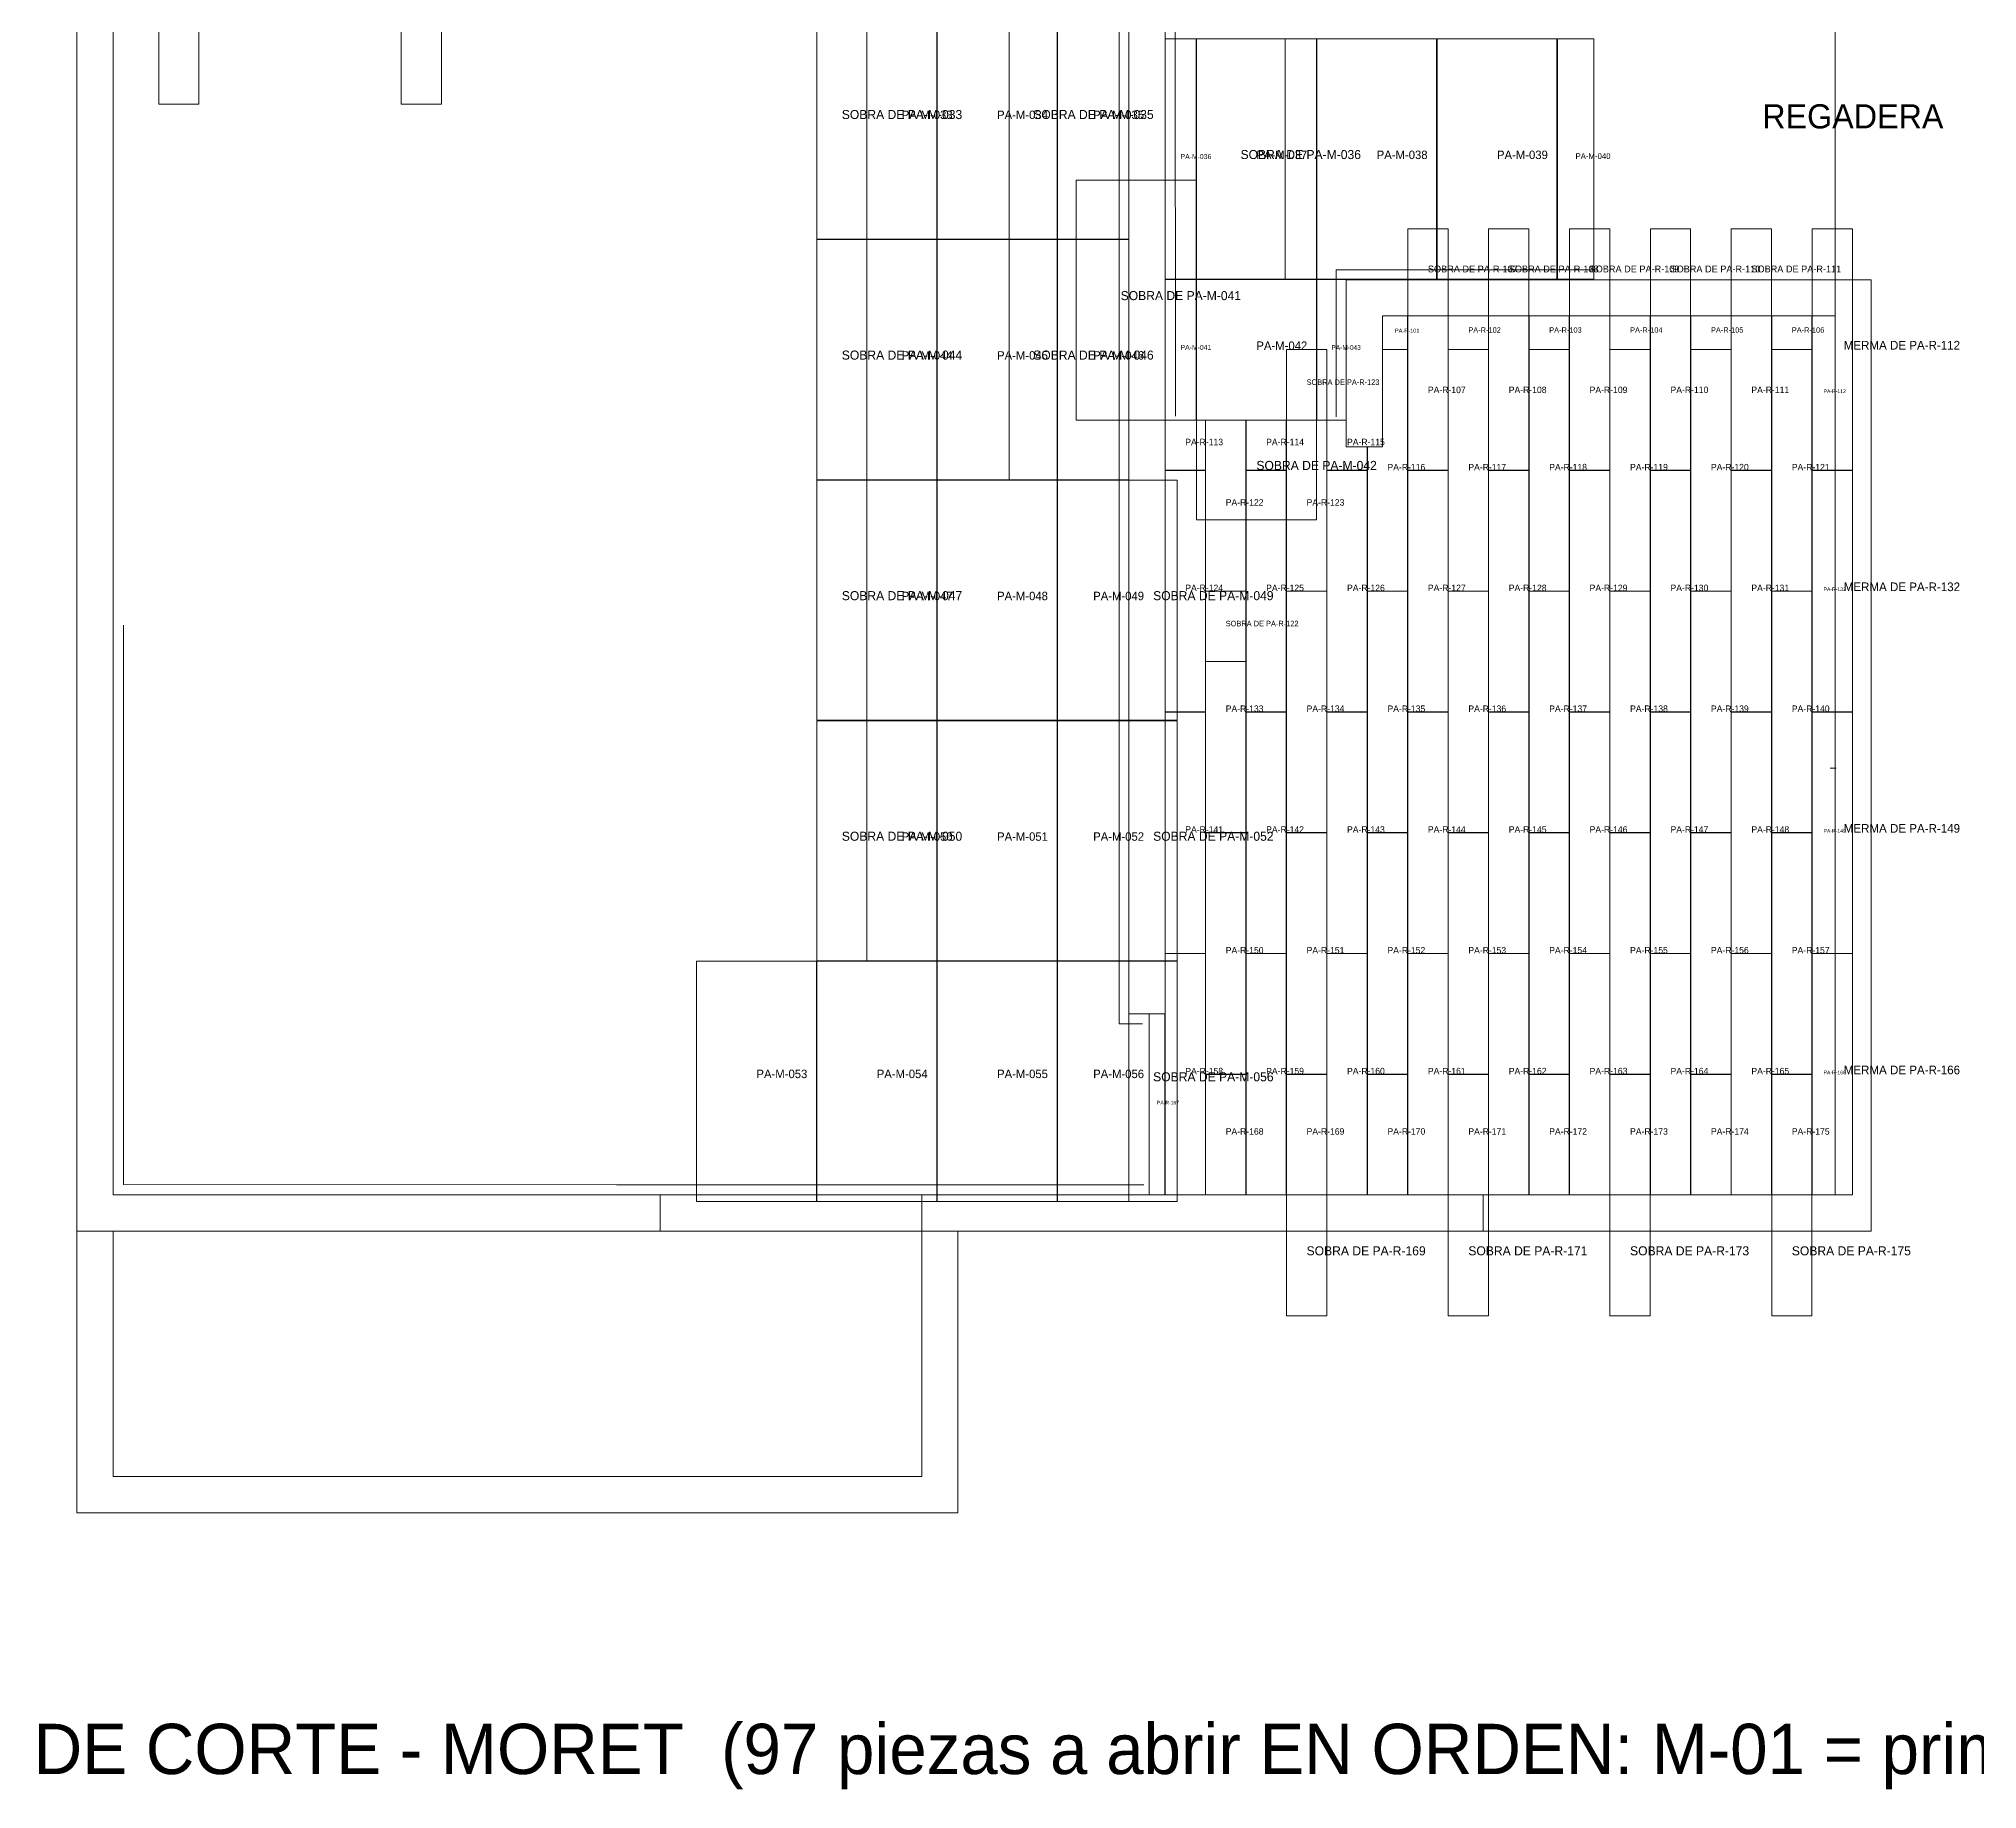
# Model space of a CAD drawing. Header units: metres. Extents: x 272.3 to 354.7, y -132.1 to -56.9.
# Drawn here: x 282.46 to 292.1, y -73.65 to -64.94 of the extents above; entities that cross this region are included whole.
import ezdxf

# ---------------------------------------------------------------- set-up
doc = ezdxf.new("R2010")
doc.units = ezdxf.units.M
for name, color, linetype, lineweight, plot in [('ETIQUETAS', 7, 'Continuous', 0, False), ('MORET-COMPLETAS', 30, 'Continuous', 0, False), ('MORET-RECORTES', 40, 'Continuous', 0, False), ('MUROS', 8, 'Continuous', 0, False), ('PLAN-CORTE-DESPERDICIO', 1, 'Continuous', 0, False), ('PLAN-CORTE-TEXTOS', 5, 'Continuous', 0, False), ('REGADERA-MALLA-MURO', 1, 'Continuous', 0, False), ('ROYAL-COMPLETAS', 4, 'Continuous', 0, False), ('ROYAL-RECORTES', 140, 'Continuous', 0, False), ('SOBRANTE-JUNTO-AL-RECORTE', 2, 'Continuous', 0, False), ('ZOCLO', 3, 'Continuous', 0, False)]:
    doc.layers.add(name, color=color, linetype=linetype, lineweight=lineweight, plot=plot)

msp = doc.modelspace()

# ---------------------------------------------------------------- linework, layer by layer
at = {"layer": 'MORET-COMPLETAS'}
for points in [[(286.9283, -65.9404), (287.5243, -65.9404), (287.5243, -64.7464), (286.9283, -64.7464)], [(288.2174, -66.1393), (288.8134, -66.1393), (288.8134, -64.9453), (288.2174, -64.9453)], [(288.8154, -66.1393), (289.4114, -66.1393), (289.4114, -64.9453), (288.8154, -64.9453)], [(289.4134, -66.1393), (290.0094, -66.1393), (290.0094, -64.9453), (289.4134, -64.9453)], [(286.9283, -67.1364), (287.5243, -67.1364), (287.5243, -65.9424), (286.9283, -65.9424)], [(286.9283, -68.3324), (287.5243, -68.3324), (287.5243, -67.1384), (286.9283, -67.1384)], [(286.9283, -69.5284), (287.5243, -69.5284), (287.5243, -68.3344), (286.9283, -68.3344)]]:
    msp.add_lwpolyline(points, close=True, dxfattribs=at)
at = {"layer": 'MORET-RECORTES'}
for points in [[(286.5786, -65.9404), (286.9263, -65.9404), (286.9263, -64.7464), (286.5786, -64.7464)], [(287.5263, -65.9404), (287.882, -65.9404), (287.882, -64.7464), (287.5263, -64.7464)], [(288.0619, -66.1393), (288.2154, -66.1393), (288.2154, -64.9453), (288.0619, -64.9453)], [(290.0114, -66.1393), (290.1921, -66.1393), (290.1921, -64.9453), (290.0114, -64.9453)], [(286.5786, -67.1364), (286.9263, -67.1364), (286.9263, -65.9424), (286.5786, -65.9424)], [(287.5263, -67.1364), (287.882, -67.1364), (287.882, -65.9424), (287.5263, -65.9424)], [(288.0619, -66.8407), (288.2154, -66.8407), (288.2154, -66.1413), (288.0619, -66.1413)], [(288.2174, -66.8407), (288.8134, -66.8407), (288.8134, -66.1413), (288.2174, -66.1413)], [(288.8154, -66.8407), (288.9619, -66.8407), (288.9619, -66.1413), (288.8154, -66.1413)], [(286.5786, -68.3324), (286.9263, -68.3324), (286.9263, -67.1384), (286.5786, -67.1384)], [(287.5263, -68.3324), (287.882, -68.3324), (287.882, -67.1384), (287.5263, -67.1384)], [(286.5786, -69.5284), (286.9263, -69.5284), (286.9263, -68.3344), (286.5786, -68.3344)], [(287.5263, -69.5284), (287.882, -69.5284), (287.882, -68.3344), (287.5263, -68.3344)], [(285.7323, -70.6923), (286.3283, -70.6923), (286.3283, -69.5304), (285.7323, -69.5304)], [(286.3303, -70.6923), (286.9263, -70.6923), (286.9263, -69.5304), (286.3303, -69.5304)], [(286.9283, -70.6923), (287.5243, -70.6923), (287.5243, -69.5304), (286.9283, -69.5304)], [(287.5263, -70.6923), (287.882, -70.6923), (287.882, -69.5304), (287.5263, -69.5304)]]:
    msp.add_lwpolyline(points, close=True, dxfattribs=at)
at = {"layer": 'MUROS'}
for p, q in [((282.6519, -60.5523), (282.6519, -70.8723)), ((287.8819, -62.2673), (287.8819, -69.7923)), ((282.8319, -70.6923), (282.8319, -64.6223)), ((288.0619, -69.7923), (288.0619, -64.6223)), ((291.3919, -64.6223), (291.3919, -66.1423)), ((288.9619, -66.9723), (288.9619, -66.1423)), ((288.9619, -66.1423), (291.5719, -66.1423)), ((291.3919, -66.1423), (291.5719, -66.1423)), ((291.5719, -66.1423), (291.5719, -70.8723)), ((291.3919, -66.3223), (289.1419, -66.3223)), ((289.1419, -66.3223), (289.1419, -66.9723)), ((291.3919, -70.6923), (291.3919, -66.3223)), ((289.1419, -66.9723), (288.9619, -66.9723)), ((291.3681, -68.5698), (291.3981, -68.5698)), ((287.8819, -69.7923), (288.0619, -69.7923)), ((285.5519, -70.6923), (282.8319, -70.6923)), ((285.5519, -70.8723), (285.5519, -70.6923)), ((286.8519, -70.6923), (285.5519, -70.6923)), ((286.8519, -70.8723), (286.8519, -70.6923)), ((286.8519, -70.6923), (287.8819, -70.6923)), ((287.8819, -70.6923), (288.0619, -70.6923)), ((288.0619, -70.6923), (289.6419, -70.6923)), ((289.6419, -70.8723), (289.6419, -70.6923)), ((289.6419, -70.6923), (291.3919, -70.6923)), ((289.6419, -70.6923), (289.6419, -70.8723)), ((291.3919, -70.6923), (291.3919, -70.6923)), ((282.6519, -70.8723), (285.5519, -70.8723)), ((282.8319, -70.8723), (282.6519, -70.8723)), ((282.6519, -70.8723), (282.6519, -72.2723)), ((282.8319, -72.0923), (282.8319, -70.8723)), ((286.8519, -70.8723), (285.5519, -70.8723)), ((289.6419, -70.8723), (286.8519, -70.8723)), ((286.8519, -70.8723), (286.8519, -72.0923)), ((287.0319, -72.2723), (287.0319, -70.8723)), ((291.3919, -70.8723), (289.6419, -70.8723)), ((289.6419, -70.8723), (289.6419, -70.8723)), ((291.5719, -70.8723), (291.3919, -70.8723)), ((286.8519, -72.0923), (282.8319, -72.0923)), ((282.6519, -72.2723), (287.0319, -72.2723))]:
    msp.add_line(p, q, dxfattribs=at)
at = {"layer": 'PLAN-CORTE-DESPERDICIO'}
for points in [[(291.3919, -67.0893), (291.4779, -67.0893), (291.4779, -65.8893), (291.3919, -65.8893)], [(291.3919, -68.2903), (291.4779, -68.2903), (291.4779, -67.0903), (291.3919, -67.0903)], [(291.3919, -69.4913), (291.4779, -69.4913), (291.4779, -68.2913), (291.3919, -68.2913)], [(291.3919, -70.6923), (291.4779, -70.6923), (291.4779, -69.4923), (291.3919, -69.4923)], [(285.7323, -70.7244), (286.3283, -70.7244), (286.3283, -70.6923), (285.7323, -70.6923)], [(286.3303, -70.7244), (286.9263, -70.7244), (286.9263, -70.6923), (286.3303, -70.6923)], [(286.9283, -70.7244), (287.5243, -70.7244), (287.5243, -70.6923), (286.9283, -70.6923)], [(287.5263, -70.7244), (287.882, -70.7244), (287.882, -70.6923), (287.5263, -70.6923)]]:
    msp.add_lwpolyline(points, close=True, dxfattribs=at)
at = {"layer": 'ROYAL-COMPLETAS'}
for points in [[(289.4689, -67.6898), (289.6689, -67.6898), (289.6689, -66.4898), (289.4689, -66.4898)], [(289.8709, -67.6898), (290.0709, -67.6898), (290.0709, -66.4898), (289.8709, -66.4898)], [(290.2729, -67.6898), (290.4729, -67.6898), (290.4729, -66.4898), (290.2729, -66.4898)], [(290.6749, -67.6898), (290.8749, -67.6898), (290.8749, -66.4898), (290.6749, -66.4898)], [(291.0769, -67.6898), (291.2769, -67.6898), (291.2769, -66.4898), (291.0769, -66.4898)], [(288.0619, -68.2903), (288.2619, -68.2903), (288.2619, -67.0903), (288.0619, -67.0903)], [(288.4639, -68.2903), (288.6639, -68.2903), (288.6639, -67.0903), (288.4639, -67.0903)], [(288.8659, -68.2903), (289.0659, -68.2903), (289.0659, -67.0903), (288.8659, -67.0903)], [(289.2679, -68.2903), (289.4679, -68.2903), (289.4679, -67.0903), (289.2679, -67.0903)], [(289.6699, -68.2903), (289.8699, -68.2903), (289.8699, -67.0903), (289.6699, -67.0903)], [(290.0719, -68.2903), (290.2719, -68.2903), (290.2719, -67.0903), (290.0719, -67.0903)], [(290.4739, -68.2903), (290.6739, -68.2903), (290.6739, -67.0903), (290.4739, -67.0903)], [(290.8759, -68.2903), (291.0759, -68.2903), (291.0759, -67.0903), (290.8759, -67.0903)], [(288.2629, -68.8908), (288.4629, -68.8908), (288.4629, -67.6908), (288.2629, -67.6908)], [(288.6649, -68.8908), (288.8649, -68.8908), (288.8649, -67.6908), (288.6649, -67.6908)], [(289.0669, -68.8908), (289.2669, -68.8908), (289.2669, -67.6908), (289.0669, -67.6908)], [(289.4689, -68.8908), (289.6689, -68.8908), (289.6689, -67.6908), (289.4689, -67.6908)], [(289.8709, -68.8908), (290.0709, -68.8908), (290.0709, -67.6908), (289.8709, -67.6908)], [(290.2729, -68.8908), (290.4729, -68.8908), (290.4729, -67.6908), (290.2729, -67.6908)], [(290.6749, -68.8908), (290.8749, -68.8908), (290.8749, -67.6908), (290.6749, -67.6908)], [(291.0769, -68.8908), (291.2769, -68.8908), (291.2769, -67.6908), (291.0769, -67.6908)], [(288.0619, -69.4913), (288.2619, -69.4913), (288.2619, -68.2913), (288.0619, -68.2913)], [(288.4639, -69.4913), (288.6639, -69.4913), (288.6639, -68.2913), (288.4639, -68.2913)], [(288.8659, -69.4913), (289.0659, -69.4913), (289.0659, -68.2913), (288.8659, -68.2913)], [(289.2679, -69.4913), (289.4679, -69.4913), (289.4679, -68.2913), (289.2679, -68.2913)], [(289.6699, -69.4913), (289.8699, -69.4913), (289.8699, -68.2913), (289.6699, -68.2913)], [(290.0719, -69.4913), (290.2719, -69.4913), (290.2719, -68.2913), (290.0719, -68.2913)], [(290.4739, -69.4913), (290.6739, -69.4913), (290.6739, -68.2913), (290.4739, -68.2913)], [(290.8759, -69.4913), (291.0759, -69.4913), (291.0759, -68.2913), (290.8759, -68.2913)], [(288.2629, -70.0918), (288.4629, -70.0918), (288.4629, -68.8918), (288.2629, -68.8918)], [(288.6649, -70.0918), (288.8649, -70.0918), (288.8649, -68.8918), (288.6649, -68.8918)], [(289.0669, -70.0918), (289.2669, -70.0918), (289.2669, -68.8918), (289.0669, -68.8918)], [(289.4689, -70.0918), (289.6689, -70.0918), (289.6689, -68.8918), (289.4689, -68.8918)], [(289.8709, -70.0918), (290.0709, -70.0918), (290.0709, -68.8918), (289.8709, -68.8918)], [(290.2729, -70.0918), (290.4729, -70.0918), (290.4729, -68.8918), (290.2729, -68.8918)], [(290.6749, -70.0918), (290.8749, -70.0918), (290.8749, -68.8918), (290.6749, -68.8918)], [(291.0769, -70.0918), (291.2769, -70.0918), (291.2769, -68.8918), (291.0769, -68.8918)], [(288.0619, -70.6923), (288.2619, -70.6923), (288.2619, -69.4923), (288.0619, -69.4923)], [(288.4639, -70.6923), (288.6639, -70.6923), (288.6639, -69.4923), (288.4639, -69.4923)], [(288.8659, -70.6923), (289.0659, -70.6923), (289.0659, -69.4923), (288.8659, -69.4923)], [(289.2679, -70.6923), (289.4679, -70.6923), (289.4679, -69.4923), (289.2679, -69.4923)], [(289.6699, -70.6923), (289.8699, -70.6923), (289.8699, -69.4923), (289.6699, -69.4923)], [(290.0719, -70.6923), (290.2719, -70.6923), (290.2719, -69.4923), (290.0719, -69.4923)], [(290.4739, -70.6923), (290.6739, -70.6923), (290.6739, -69.4923), (290.4739, -69.4923)], [(290.8759, -70.6923), (291.0759, -70.6923), (291.0759, -69.4923), (290.8759, -69.4923)]]:
    msp.add_lwpolyline(points, close=True, dxfattribs=at)
at = {"layer": 'ROYAL-RECORTES'}
for points in [[(289.1419, -66.4888), (289.2669, -66.4888), (289.2669, -66.3223), (289.1419, -66.3223)], [(289.2679, -67.0893), (289.4679, -67.0893), (289.4679, -66.3223), (289.2679, -66.3223)], [(289.4689, -66.4888), (289.6689, -66.4888), (289.6689, -66.3223), (289.4689, -66.3223)], [(289.6699, -67.0893), (289.8699, -67.0893), (289.8699, -66.3223), (289.6699, -66.3223)], [(289.8709, -66.4888), (290.0709, -66.4888), (290.0709, -66.3223), (289.8709, -66.3223)], [(290.0719, -67.0893), (290.2719, -67.0893), (290.2719, -66.3223), (290.0719, -66.3223)], [(290.2729, -66.4888), (290.4729, -66.4888), (290.4729, -66.3223), (290.2729, -66.3223)], [(290.4739, -67.0893), (290.6739, -67.0893), (290.6739, -66.3223), (290.4739, -66.3223)], [(290.6749, -66.4888), (290.8749, -66.4888), (290.8749, -66.3223), (290.6749, -66.3223)], [(290.8759, -67.0893), (291.0759, -67.0893), (291.0759, -66.3223), (290.8759, -66.3223)], [(291.0769, -66.4888), (291.2769, -66.4888), (291.2769, -66.3223), (291.0769, -66.3223)], [(291.2779, -67.0893), (291.3919, -67.0893), (291.3919, -66.3223), (291.2779, -66.3223)], [(289.2669, -66.4898), (289.2669, -67.6898), (289.0669, -67.6898), (289.0669, -66.9723), (289.1419, -66.9723), (289.1419, -66.4898)], [(288.0619, -67.0893), (288.2619, -67.0893), (288.2619, -66.8407), (288.0619, -66.8407)], [(288.2629, -67.6898), (288.4629, -67.6898), (288.4629, -66.8407), (288.2629, -66.8407)], [(288.4639, -67.0893), (288.6639, -67.0893), (288.6639, -66.8407), (288.4639, -66.8407)], [(288.6649, -67.6898), (288.8649, -67.6898), (288.8649, -66.8407), (288.6649, -66.8407)], [(289.0659, -67.0893), (288.8659, -67.0893), (288.8659, -66.8407), (288.9619, -66.8407), (288.9619, -66.9723), (289.0659, -66.9723)], [(291.2779, -68.2903), (291.3919, -68.2903), (291.3919, -67.0903), (291.2779, -67.0903)], [(291.2779, -69.4913), (291.3919, -69.4913), (291.3919, -68.2913), (291.2779, -68.2913)], [(291.2779, -70.6923), (291.3919, -70.6923), (291.3919, -69.4923), (291.2779, -69.4923)], [(287.9819, -70.6923), (288.0609, -70.6923), (288.0609, -69.7923), (287.9819, -69.7923)], [(288.2629, -70.6923), (288.4629, -70.6923), (288.4629, -70.0928), (288.2629, -70.0928)], [(288.6649, -70.6923), (288.8649, -70.6923), (288.8649, -70.0928), (288.6649, -70.0928)], [(289.0669, -70.6923), (289.2669, -70.6923), (289.2669, -70.0928), (289.0669, -70.0928)], [(289.4689, -70.6923), (289.6689, -70.6923), (289.6689, -70.0928), (289.4689, -70.0928)], [(289.8709, -70.6923), (290.0709, -70.6923), (290.0709, -70.0928), (289.8709, -70.0928)], [(290.2729, -70.6923), (290.4729, -70.6923), (290.4729, -70.0928), (290.2729, -70.0928)], [(290.6749, -70.6923), (290.8749, -70.6923), (290.8749, -70.0928), (290.6749, -70.0928)], [(291.0769, -70.6923), (291.2769, -70.6923), (291.2769, -70.0928), (291.0769, -70.0928)]]:
    msp.add_lwpolyline(points, close=True, dxfattribs=at)
at = {"layer": 'SOBRANTE-JUNTO-AL-RECORTE'}
for points in [[(283.0589, -65.2698), (283.2589, -65.2698), (283.2589, -64.4423), (283.0589, -64.4423)], [(284.2649, -65.2698), (284.4649, -65.2698), (284.4649, -64.4423), (284.2649, -64.4423)], [(286.3303, -65.9404), (286.5786, -65.9404), (286.5786, -64.7464), (286.3303, -64.7464)], [(287.286, -65.9404), (287.5263, -65.9404), (287.5263, -64.7464), (287.286, -64.7464)], [(288.2154, -66.1393), (288.6579, -66.1393), (288.6579, -64.9453), (288.2154, -64.9453)], [(287.6194, -66.8407), (288.0619, -66.8407), (288.0619, -65.6467), (287.6194, -65.6467)], [(288.0619, -66.1413), (288.2154, -66.1413), (288.2154, -65.6467), (288.0619, -65.6467)], [(289.2679, -66.3223), (289.4679, -66.3223), (289.4679, -65.8893), (289.2679, -65.8893)], [(289.6699, -66.3223), (289.8699, -66.3223), (289.8699, -65.8893), (289.6699, -65.8893)], [(290.0719, -66.3223), (290.2719, -66.3223), (290.2719, -65.8893), (290.0719, -65.8893)], [(290.4739, -66.3223), (290.6739, -66.3223), (290.6739, -65.8893), (290.4739, -65.8893)], [(290.8759, -66.3223), (291.0759, -66.3223), (291.0759, -65.8893), (290.8759, -65.8893)], [(291.2779, -66.3223), (291.3919, -66.3223), (291.3919, -65.8893), (291.2779, -65.8893)], [(286.3303, -67.1364), (286.5786, -67.1364), (286.5786, -65.9424), (286.3303, -65.9424)], [(287.286, -67.1364), (287.5263, -67.1364), (287.5263, -65.9424), (287.286, -65.9424)], [(288.6649, -66.8407), (288.8649, -66.8407), (288.8649, -66.4898), (288.6649, -66.4898)], [(288.2174, -67.3353), (288.8134, -67.3353), (288.8134, -66.8407), (288.2174, -66.8407)], [(286.3303, -68.3324), (286.5786, -68.3324), (286.5786, -67.1384), (286.3303, -67.1384)], [(287.882, -68.3324), (288.1223, -68.3324), (288.1223, -67.1384), (287.882, -67.1384)], [(288.2629, -68.0407), (288.4629, -68.0407), (288.4629, -67.6898), (288.2629, -67.6898)], [(286.3303, -69.5284), (286.5786, -69.5284), (286.5786, -68.3344), (286.3303, -68.3344)], [(287.882, -69.5284), (288.1223, -69.5284), (288.1223, -68.3344), (287.882, -68.3344)], [(287.882, -70.7244), (288.1223, -70.7244), (288.1223, -69.5304), (287.882, -69.5304)], [(288.6649, -71.2928), (288.8649, -71.2928), (288.8649, -70.6923), (288.6649, -70.6923)], [(289.4689, -71.2928), (289.6689, -71.2928), (289.6689, -70.6923), (289.4689, -70.6923)], [(290.2729, -71.2928), (290.4729, -71.2928), (290.4729, -70.6923), (290.2729, -70.6923)], [(291.0769, -71.2928), (291.2769, -71.2928), (291.2769, -70.6923), (291.0769, -70.6923)]]:
    msp.add_lwpolyline(points, close=True, dxfattribs=at)
at = {"layer": 'ZOCLO'}
for p, q in [((287.8326, -64.5515), (287.834, -69.8423)), ((288.1128, -66.8213), (288.112, -64.6723)), ((290.1921, -66.0923), (288.9119, -66.0923)), ((288.9119, -66.0923), (288.9119, -66.8239)), ((282.8844, -70.6397), (282.8844, -67.8602)), ((287.834, -69.8423), (287.9493, -69.8423)), ((285.3353, -70.6423), (282.8844, -70.6397)), ((285.5519, -70.6423), (285.3353, -70.6423)), ((286.8519, -70.6423), (285.5519, -70.6423)), ((287.9558, -70.6423), (286.8519, -70.6423))]:
    msp.add_line(p, q, dxfattribs=at)

# ---------------------------------------------------------------- texts
at = {"layer": 'ETIQUETAS'}
for s, height, p in [('PA-M-033', 0.042, (286.7525, -65.3434)), ('PA-M-034', 0.042, (287.2263, -65.3434)), ('PA-M-035', 0.042, (287.7041, -65.3434)), ('PA-M-036', 0.02456, (288.1386, -65.5423)), ('PA-M-037', 0.042, (288.5154, -65.5423)), ('PA-M-038', 0.042, (289.1134, -65.5423)), ('PA-M-039', 0.042, (289.7114, -65.5423)), ('PA-M-040', 0.02891, (290.1017, -65.5423)), ('PA-R-101', 0.02, (289.2044, -66.4055)), ('PA-R-102', 0.02664, (289.5689, -66.4055)), ('PA-R-103', 0.02664, (289.9709, -66.4055)), ('PA-R-104', 0.02664, (290.3729, -66.4055)), ('PA-R-105', 0.02664, (290.7749, -66.4055)), ('PA-R-106', 0.02664, (291.1769, -66.4055)), ('PA-M-041', 0.02456, (288.1386, -66.491)), ('PA-M-042', 0.042, (288.5154, -66.491)), ('PA-M-043', 0.02344, (288.8886, -66.491)), ('PA-M-044', 0.042, (286.7525, -66.5394)), ('PA-M-045', 0.042, (287.2263, -66.5394)), ('PA-M-046', 0.042, (287.7041, -66.5394)), ('PA-R-107', 0.032, (289.3679, -66.7058)), ('PA-R-108', 0.032, (289.7699, -66.7058)), ('PA-R-109', 0.032, (290.1719, -66.7058)), ('PA-R-110', 0.032, (290.5739, -66.7058)), ('PA-R-111', 0.032, (290.9759, -66.7058)), ('PA-R-112', 0.01824, (291.3349, -66.7058)), ('PA-R-113', 0.032, (288.1619, -66.965)), ('PA-R-114', 0.032, (288.5639, -66.965)), ('PA-R-115', 0.032, (288.9659, -66.965)), ('PA-R-116', 0.032, (289.1669, -67.0898)), ('PA-R-117', 0.032, (289.5689, -67.0898)), ('PA-R-118', 0.032, (289.9709, -67.0898)), ('PA-R-119', 0.032, (290.3729, -67.0898)), ('PA-R-120', 0.032, (290.7749, -67.0898)), ('PA-R-121', 0.032, (291.1769, -67.0898)), ('PA-R-122', 0.032, (288.3629, -67.2653)), ('PA-R-123', 0.032, (288.7649, -67.2653)), ('PA-M-047', 0.042, (286.7525, -67.7354)), ('PA-M-048', 0.042, (287.2263, -67.7354)), ('PA-M-049', 0.042, (287.7041, -67.7354)), ('PA-R-124', 0.032, (288.1619, -67.6903)), ('PA-R-125', 0.032, (288.5639, -67.6903)), ('PA-R-126', 0.032, (288.9659, -67.6903)), ('PA-R-127', 0.032, (289.3679, -67.6903)), ('PA-R-128', 0.032, (289.7699, -67.6903)), ('PA-R-129', 0.032, (290.1719, -67.6903)), ('PA-R-130', 0.032, (290.5739, -67.6903)), ('PA-R-131', 0.032, (290.9759, -67.6903)), ('PA-R-132', 0.01824, (291.3349, -67.6903)), ('PA-R-133', 0.032, (288.3629, -68.2908)), ('PA-R-134', 0.032, (288.7649, -68.2908)), ('PA-R-135', 0.032, (289.1669, -68.2908)), ('PA-R-136', 0.032, (289.5689, -68.2908)), ('PA-R-137', 0.032, (289.9709, -68.2908)), ('PA-R-138', 0.032, (290.3729, -68.2908)), ('PA-R-139', 0.032, (290.7749, -68.2908)), ('PA-R-140', 0.032, (291.1769, -68.2908)), ('PA-M-050', 0.042, (286.7525, -68.9314)), ('PA-M-051', 0.042, (287.2263, -68.9314)), ('PA-M-052', 0.042, (287.7041, -68.9314)), ('PA-R-141', 0.032, (288.1619, -68.8913)), ('PA-R-142', 0.032, (288.5639, -68.8913)), ('PA-R-143', 0.032, (288.9659, -68.8913)), ('PA-R-144', 0.032, (289.3679, -68.8913)), ('PA-R-145', 0.032, (289.7699, -68.8913)), ('PA-R-146', 0.032, (290.1719, -68.8913)), ('PA-R-147', 0.032, (290.5739, -68.8913)), ('PA-R-148', 0.032, (290.9759, -68.8913)), ('PA-R-149', 0.01824, (291.3349, -68.8913)), ('PA-R-150', 0.032, (288.3629, -69.4918)), ('PA-R-151', 0.032, (288.7649, -69.4918)), ('PA-R-152', 0.032, (289.1669, -69.4918)), ('PA-R-153', 0.032, (289.5689, -69.4918)), ('PA-R-154', 0.032, (289.9709, -69.4918)), ('PA-R-155', 0.032, (290.3729, -69.4918)), ('PA-R-156', 0.032, (290.7749, -69.4918)), ('PA-R-157', 0.032, (291.1769, -69.4918)), ('PA-M-053', 0.042, (286.0303, -70.1114)), ('PA-M-054', 0.042, (286.6283, -70.1114)), ('PA-M-055', 0.042, (287.2263, -70.1114)), ('PA-M-056', 0.042, (287.7041, -70.1114)), ('PA-R-158', 0.032, (288.1619, -70.0923)), ('PA-R-159', 0.032, (288.5639, -70.0923)), ('PA-R-160', 0.032, (288.9659, -70.0923)), ('PA-R-161', 0.032, (289.3679, -70.0923)), ('PA-R-162', 0.032, (289.7699, -70.0923)), ('PA-R-163', 0.032, (290.1719, -70.0923)), ('PA-R-164', 0.032, (290.5739, -70.0923)), ('PA-R-165', 0.032, (290.9759, -70.0923)), ('PA-R-166', 0.01824, (291.3349, -70.0923)), ('PA-R-167', 0.018, (288.0214, -70.2423)), ('PA-R-168', 0.032, (288.3629, -70.3925)), ('PA-R-169', 0.032, (288.7649, -70.3925)), ('PA-R-170', 0.032, (289.1669, -70.3925)), ('PA-R-171', 0.032, (289.5689, -70.3925)), ('PA-R-172', 0.032, (289.9709, -70.3925)), ('PA-R-173', 0.032, (290.3729, -70.3925)), ('PA-R-174', 0.032, (290.7749, -70.3925)), ('PA-R-175', 0.032, (291.1769, -70.3925))]:
    msp.add_text(s, height=height, dxfattribs=at).set_placement(p)
at = {"layer": 'PLAN-CORTE-DESPERDICIO'}
for s, p in [('MERMA DE PA-R-112', (291.4349, -66.4893)), ('MERMA DE PA-R-132', (291.4349, -67.6903)), ('MERMA DE PA-R-149', (291.4349, -68.8913)), ('MERMA DE PA-R-166', (291.4349, -70.0923))]:
    msp.add_text(s, height=0.043, dxfattribs=at).set_placement(p)
at = {"layer": 'PLAN-CORTE-TEXTOS'}
msp.add_text('PLAN DE CORTE - MORET  (97 piezas a abrir EN ORDEN: M-01 = primer corte, PLANTA ALTA junto a la ESCALERA, y se avanza alejandose; al terminar P.A. sigue P.B.; amarillo = SOBRANTE con su medida -> GUARDAR EN RESERVA; rojo = desperdicio)', height=0.25, dxfattribs=at).set_placement((281.471, -73.5713))
at = {"layer": 'REGADERA-MALLA-MURO'}
msp.add_text('REGADERA', height=0.12, dxfattribs=at).set_placement((291.03, -65.39))
at = {"layer": 'SOBRANTE-JUNTO-AL-RECORTE'}
for s, height, p in [('SOBRA DE PA-M-033', 0.045, (286.4545, -65.3434)), ('SOBRA DE PA-M-035', 0.045, (287.4062, -65.3434)), ('SOBRA DE PA-M-036', 0.045, (288.4366, -65.5423)), ('SOBRA DE PA-R-107', 0.033961, (289.3679, -66.1058)), ('SOBRA DE PA-R-108', 0.033961, (289.7699, -66.1058)), ('SOBRA DE PA-R-109', 0.033961, (290.1719, -66.1058)), ('SOBRA DE PA-R-110', 0.033961, (290.5739, -66.1058)), ('SOBRA DE PA-R-111', 0.033961, (290.9759, -66.1058)), ('SOBRA DE PA-M-041', 0.045, (287.8406, -66.2437)), ('SOBRA DE PA-M-044', 0.045, (286.4545, -66.5394)), ('SOBRA DE PA-M-046', 0.045, (287.4062, -66.5394)), ('SOBRA DE PA-R-123', 0.027522, (288.7649, -66.6653)), ('SOBRA DE PA-M-042', 0.045, (288.5154, -67.088)), ('SOBRA DE PA-M-047', 0.045, (286.4545, -67.7354)), ('SOBRA DE PA-M-049', 0.045, (288.0021, -67.7354)), ('SOBRA DE PA-R-122', 0.027522, (288.3629, -67.8653)), ('SOBRA DE PA-M-050', 0.045, (286.4545, -68.9314)), ('SOBRA DE PA-M-052', 0.045, (288.0021, -68.9314)), ('SOBRA DE PA-M-056', 0.045, (288.0021, -70.1274)), ('SOBRA DE PA-R-169', 0.045, (288.7649, -70.9925)), ('SOBRA DE PA-R-171', 0.045, (289.5689, -70.9925)), ('SOBRA DE PA-R-173', 0.045, (290.3729, -70.9925)), ('SOBRA DE PA-R-175', 0.045, (291.1769, -70.9925))]:
    msp.add_text(s, height=height, dxfattribs=at).set_placement(p)

doc.saveas('drawing.dxf')
